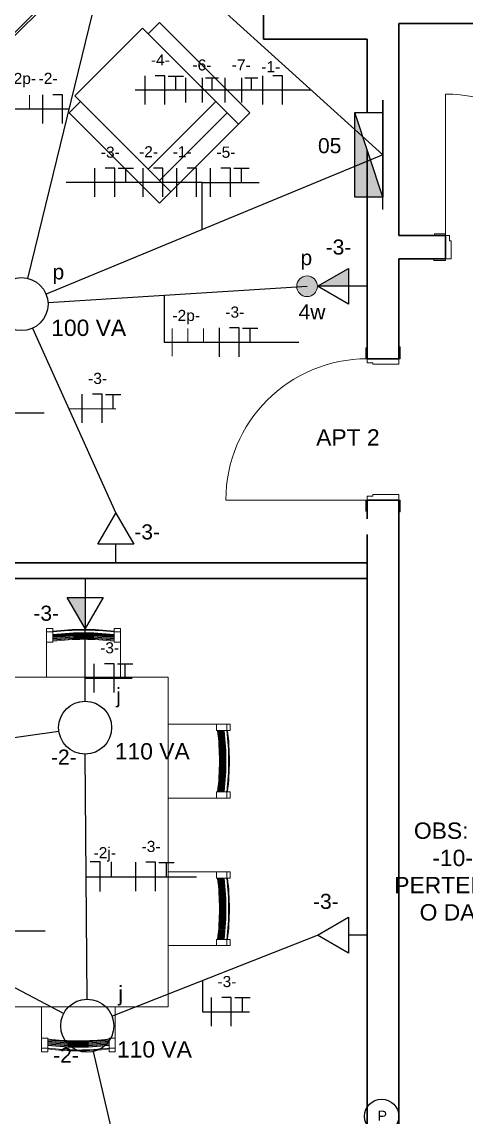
# Model space of a CAD drawing. Header units: metres. Extents: x -182 to 99, y 70 to 117.
# Drawn here: x -1.27 to 1.56, y 90.08 to 97.06 of the extents above; entities that cross this region are included whole.
import ezdxf

# ---------------------------------------------------------------- set-up
doc = ezdxf.new("R2010")
doc.units = ezdxf.units.M
doc.header["$LTSCALE"] = 0.01
for name, color, linetype, lineweight in [('A-DOOR', 1, 'Continuous', 9), ('A-DOOR-FRAM', 1, 'Continuous', 13), ('A-WALL', 2, 'Continuous', 9), ('G-IMPT', 1, 'Continuous', 9), ('I-FURN', 6, 'Continuous', 9)]:
    doc.layers.add(name, color=color, linetype=linetype, lineweight=lineweight)
for name, color, linetype in [('FIAÇÃO', 10, 'Continuous'), ('Força', 7, 'Continuous'), ('Iluminação', 7, 'Continuous'), ('LEGENDA', 7, 'Continuous')]:
    doc.layers.add(name, color=color, linetype=linetype)
doc.styles.add('Arial', font='arial.ttf', dxfattribs={"height": 0.29506})
doc.styles.add('Arial_2', font='arial.ttf', dxfattribs={"height": 0.258177})
doc.dimstyles.new('Diagonal', dxfattribs={"dimscale": 0.3048, "dimtxt": 0.258177, "dimasz": 1.025262, "dimexe": 0.984252, "dimexo": 0.615157, "dimgap": 0.04101, "dimtad": 1, "dimrnd": 0.01, "dimzin": 0, "dimdsep": 46, "dimtxsty": 'Arial_2', "dimblk1": 'OBLIQUE', "dimblk2": 'OBLIQUE', "dimsah": 1, "dimcen": 0.09, "dimse1": 1, "dimse2": 1, "dimazin": 0, "dimtfac": 1, "dimtix": 1, "dimtmove": 0, "dimatfit": 3, "dimfxl": 1, "dimtvp": 1, "dimtfill": 1, "dimtolj": 1, "dimtzin": 0, "dimarcsym": 2})

# ---------------------------------------------------------------- blocks, each defined once
blk = doc.blocks.new('Puerta de 1 hoja - 90 x 210 cm-249323-Nivel 4')
at = {"layer": 'A-DOOR', "lineweight": 13}
blk.add_line((0.7169, -0.1), (0.7169, -1), dxfattribs=at)
blk.add_arc((0.7169, -0.1), 0.9, 180, 270, dxfattribs=at)
at = {"layer": 'A-DOOR-FRAM'}
for p, q in [((-0.2581, 0.11), (-0.1831, 0.11)), ((-0.2581, 0.1), (-0.2581, 0.11)), ((-0.1831, 0.11), (-0.1831, 0.1)), ((-0.1831, 0.1), (-0.1481, 0.1)), ((-0.1481, 0.1), (-0.1481, -0.065)), ((0.6819, -0.065), (0.6819, 0.1)), ((0.6819, 0.1), (0.7169, 0.1)), ((0.7169, 0.1), (0.7169, 0.11)), ((0.7169, 0.11), (0.7919, 0.11)), ((0.7919, 0.11), (0.7919, 0.1)), ((-0.1581, -0.065), (-0.1581, -0.1)), ((-0.1481, -0.065), (-0.1581, -0.065)), ((0.6919, -0.065), (0.6819, -0.065)), ((0.6919, -0.1), (0.6919, -0.065)), ((-0.2531, -0.11), (-0.2531, -0.1)), ((-0.1831, -0.11), (-0.2531, -0.11)), ((-0.1831, -0.1), (-0.1831, -0.11)), ((-0.1581, -0.1), (-0.1831, -0.1)), ((0.7169, -0.1), (0.6919, -0.1)), ((0.7169, -0.11), (0.7169, -0.1)), ((0.7869, -0.11), (0.7169, -0.11)), ((0.7869, -0.1), (0.7869, -0.11))]:
    blk.add_line(p, q, dxfattribs=at)
blk = doc.blocks.new('Puerta de 1 hoja - 90 x 210 cm-542859-Nivel 4')
at = {"layer": 'A-DOOR', "lineweight": 13}
blk.add_line((0.7169, -0.075), (0.7169, -0.975), dxfattribs=at)
blk.add_arc((0.7169, -0.075), 0.9, 180, 270, dxfattribs=at)
at = {"layer": 'A-DOOR-FRAM'}
for p, q in [((-0.2581, 0.085), (-0.1831, 0.085)), ((-0.2581, 0.075), (-0.2581, 0.085)), ((-0.1831, 0.085), (-0.1831, 0.075)), ((-0.1831, 0.075), (-0.1481, 0.075)), ((-0.1481, 0.075), (-0.1481, -0.04)), ((0.6819, -0.04), (0.6819, 0.075)), ((0.6819, 0.075), (0.7169, 0.075)), ((0.7169, 0.075), (0.7169, 0.085)), ((0.7169, 0.085), (0.7919, 0.085)), ((0.7919, 0.085), (0.7919, 0.075)), ((-0.1581, -0.04), (-0.1581, -0.075)), ((-0.1481, -0.04), (-0.1581, -0.04)), ((0.6919, -0.04), (0.6819, -0.04)), ((0.6919, -0.075), (0.6919, -0.04)), ((-0.2531, -0.085), (-0.2531, -0.075)), ((-0.1831, -0.085), (-0.2531, -0.085)), ((-0.1831, -0.075), (-0.1831, -0.085)), ((-0.1581, -0.075), (-0.1831, -0.075)), ((0.7169, -0.075), (0.6919, -0.075)), ((0.7169, -0.085), (0.7169, -0.075)), ((0.7869, -0.085), (0.7169, -0.085)), ((0.7869, -0.075), (0.7869, -0.085))]:
    blk.add_line(p, q, dxfattribs=at)
blk = doc.blocks.new('Table rectangulaire - Plateau en verre - Table rectangulaire - Plateau en verre-212281-Nivel 4')
at = {"layer": 'I-FURN'}
for p, q in [((1.0653, 0.5641), (-1.0347, 0.5641)), ((-1.0347, 0.5641), (-1.0347, -0.4859)), ((1.0653, -0.4859), (1.0653, 0.5641)), ((-1.0347, -0.4859), (1.0653, -0.4859))]:
    blk.add_line(p, q, dxfattribs=at)
blk = doc.blocks.new('MS-Chaise - MS-Chaise-V29-Nivel 4')
at = {"layer": 'I-FURN'}
for p, q in [((0.42, 0.7035), (0.42, 0.7261)), ((0.46, 0.7261), (0.42, 0.7261)), ((0.42, 0.6397), (0.42, 0.7035)), ((0.46, 0.7035), (0.42, 0.7035)), ((0.46, 0.7261), (0.46, 0.7035)), ((0.46, 0.7085), (0.46, 0.7035)), ((0.46, 0.6869), (0.46, 0.7035)), ((0.46, 0.7035), (0.46, 0.6869)), ((0.85, 0.7035), (0.85, 0.7261)), ((0.85, 0.7261), (0.89, 0.7261)), ((0.85, 0.7035), (0.85, 0.7085)), ((0.85, 0.7035), (0.85, 0.6869)), ((0.85, 0.6869), (0.85, 0.7035)), ((0.85, 0.7035), (0.89, 0.7035)), ((0.89, 0.7261), (0.89, 0.7035)), ((0.89, 0.7035), (0.89, 0.6397)), ((0.42, 0.6391), (0.42, 0.6397)), ((0.42, 0.6391), (0.42, 0.3319)), ((0.42, 0.6391), (0.46, 0.6391)), ((0.46, 0.6869), (0.46, 0.6841)), ((0.46, 0.6785), (0.46, 0.6841)), ((0.46, 0.6841), (0.46, 0.6785)), ((0.46, 0.6785), (0.46, 0.6757)), ((0.46, 0.6701), (0.46, 0.6757)), ((0.46, 0.6757), (0.46, 0.6701)), ((0.46, 0.6701), (0.46, 0.6673)), ((0.46, 0.6616), (0.46, 0.6673)), ((0.46, 0.6673), (0.46, 0.6616)), ((0.46, 0.6616), (0.46, 0.6588)), ((0.46, 0.6532), (0.46, 0.6588)), ((0.46, 0.6588), (0.46, 0.6532)), ((0.46, 0.6532), (0.46, 0.6504)), ((0.46, 0.645), (0.46, 0.6504)), ((0.46, 0.6504), (0.46, 0.6397)), ((0.46, 0.6397), (0.46, 0.6391)), ((0.85, 0.6841), (0.85, 0.6869)), ((0.85, 0.6841), (0.85, 0.6785)), ((0.85, 0.6785), (0.85, 0.6841)), ((0.85, 0.6757), (0.85, 0.6785)), ((0.85, 0.6757), (0.85, 0.6701)), ((0.85, 0.6701), (0.85, 0.6757)), ((0.85, 0.6673), (0.85, 0.6701)), ((0.85, 0.6673), (0.85, 0.6616)), ((0.85, 0.6616), (0.85, 0.6673)), ((0.85, 0.6588), (0.85, 0.6616)), ((0.85, 0.6588), (0.85, 0.6532)), ((0.85, 0.6532), (0.85, 0.6588)), ((0.85, 0.6504), (0.85, 0.6532)), ((0.85, 0.6504), (0.85, 0.645)), ((0.85, 0.6397), (0.85, 0.6504)), ((0.85, 0.6391), (0.85, 0.6397)), ((0.85, 0.6391), (0.89, 0.6391)), ((0.89, 0.6397), (0.89, 0.6391)), ((0.89, 0.3319), (0.89, 0.6391))]:
    blk.add_line(p, q, dxfattribs=at)
at = {"layer": 'I-FURN', "flags": 128}
for points in [[(0.46, 0.6869), (0.5899, 0.6976), (0.7201, 0.6976), (0.85, 0.6869)], [(0.85, 0.6841), (0.7201, 0.6948), (0.5899, 0.6948), (0.46, 0.6841)], [(0.46, 0.6785), (0.5899, 0.6891), (0.7201, 0.6891), (0.85, 0.6785)], [(0.85, 0.6757), (0.7201, 0.6863), (0.5899, 0.6863), (0.46, 0.6757)], [(0.46, 0.6701), (0.5899, 0.6807), (0.7201, 0.6807), (0.85, 0.6701)], [(0.85, 0.6673), (0.7201, 0.6779), (0.5899, 0.6779), (0.46, 0.6673)], [(0.46, 0.6616), (0.5899, 0.6723), (0.7201, 0.6723), (0.85, 0.6616)], [(0.85, 0.6588), (0.7201, 0.6695), (0.5899, 0.6695), (0.46, 0.6588)], [(0.46, 0.6532), (0.5899, 0.6638), (0.7201, 0.6638), (0.85, 0.6532)], [(0.85, 0.6504), (0.7201, 0.661), (0.5899, 0.661), (0.46, 0.6504)]]:
    blk.add_lwpolyline(points, dxfattribs=at)
at = {"layer": 'I-FURN'}
for centre, major_axis, start_param, end_param in [((0.655, -0.8779), (1.6139, 0), 1.449673, 1.69192), ((0.655, -0.8779), (1.6089, 0), 1.449295, 1.692298), ((0.655, -0.9365), (1.6089, 0), 1.449295, 1.692298)]:
    blk.add_ellipse(centre, major_axis=major_axis, ratio=0.990268, start_param=start_param, end_param=end_param, dxfattribs=at)
blk = doc.blocks.new('MS-Chaise - MS-Chaise-V32-Nivel 4')
at = {"layer": 'I-FURN'}
for p, q in [((0.42, 0.7035), (0.42, 0.7261)), ((0.46, 0.7261), (0.42, 0.7261)), ((0.42, 0.6397), (0.42, 0.7035)), ((0.46, 0.7035), (0.42, 0.7035)), ((0.46, 0.7261), (0.46, 0.7035)), ((0.46, 0.7085), (0.46, 0.7035)), ((0.46, 0.6869), (0.46, 0.7035)), ((0.46, 0.7035), (0.46, 0.6869)), ((0.85, 0.7035), (0.85, 0.7261)), ((0.85, 0.7261), (0.89, 0.7261)), ((0.85, 0.7035), (0.85, 0.7085)), ((0.85, 0.7035), (0.85, 0.6869)), ((0.85, 0.6869), (0.85, 0.7035)), ((0.85, 0.7035), (0.89, 0.7035)), ((0.89, 0.7261), (0.89, 0.7035)), ((0.89, 0.7035), (0.89, 0.6397)), ((0.42, 0.6391), (0.42, 0.6397)), ((0.42, 0.6391), (0.42, 0.4406)), ((0.42, 0.6391), (0.46, 0.6391)), ((0.46, 0.6869), (0.46, 0.6841)), ((0.46, 0.6785), (0.46, 0.6841)), ((0.46, 0.6841), (0.46, 0.6785)), ((0.46, 0.6785), (0.46, 0.6757)), ((0.46, 0.6701), (0.46, 0.6757)), ((0.46, 0.6757), (0.46, 0.6701)), ((0.46, 0.6701), (0.46, 0.6673)), ((0.46, 0.6616), (0.46, 0.6673)), ((0.46, 0.6673), (0.46, 0.6616)), ((0.46, 0.6616), (0.46, 0.6588)), ((0.46, 0.6532), (0.46, 0.6588)), ((0.46, 0.6588), (0.46, 0.6532)), ((0.46, 0.6532), (0.46, 0.6504)), ((0.46, 0.645), (0.46, 0.6504)), ((0.46, 0.6504), (0.46, 0.6397)), ((0.46, 0.6397), (0.46, 0.6391)), ((0.85, 0.6841), (0.85, 0.6869)), ((0.85, 0.6841), (0.85, 0.6785)), ((0.85, 0.6785), (0.85, 0.6841)), ((0.85, 0.6757), (0.85, 0.6785)), ((0.85, 0.6757), (0.85, 0.6701)), ((0.85, 0.6701), (0.85, 0.6757)), ((0.85, 0.6673), (0.85, 0.6701)), ((0.85, 0.6673), (0.85, 0.6616)), ((0.85, 0.6616), (0.85, 0.6673)), ((0.85, 0.6588), (0.85, 0.6616)), ((0.85, 0.6588), (0.85, 0.6532)), ((0.85, 0.6532), (0.85, 0.6588)), ((0.85, 0.6504), (0.85, 0.6532)), ((0.85, 0.6504), (0.85, 0.645)), ((0.85, 0.6397), (0.85, 0.6504)), ((0.85, 0.6391), (0.85, 0.6397)), ((0.85, 0.6391), (0.89, 0.6391)), ((0.89, 0.6397), (0.89, 0.6391)), ((0.89, 0.4406), (0.89, 0.6391))]:
    blk.add_line(p, q, dxfattribs=at)
at = {"layer": 'I-FURN', "flags": 128}
for points in [[(0.46, 0.6869), (0.5899, 0.6976), (0.7201, 0.6976), (0.85, 0.6869)], [(0.85, 0.6841), (0.7201, 0.6948), (0.5899, 0.6948), (0.46, 0.6841)], [(0.46, 0.6785), (0.5899, 0.6891), (0.7201, 0.6891), (0.85, 0.6785)], [(0.85, 0.6757), (0.7201, 0.6863), (0.5899, 0.6863), (0.46, 0.6757)], [(0.46, 0.6701), (0.5899, 0.6807), (0.7201, 0.6807), (0.85, 0.6701)], [(0.85, 0.6673), (0.7201, 0.6779), (0.5899, 0.6779), (0.46, 0.6673)], [(0.46, 0.6616), (0.5899, 0.6723), (0.7201, 0.6723), (0.85, 0.6616)], [(0.85, 0.6588), (0.7201, 0.6695), (0.5899, 0.6695), (0.46, 0.6588)], [(0.46, 0.6532), (0.5899, 0.6638), (0.7201, 0.6638), (0.85, 0.6532)], [(0.85, 0.6504), (0.7201, 0.661), (0.5899, 0.661), (0.46, 0.6504)]]:
    blk.add_lwpolyline(points, dxfattribs=at)
at = {"layer": 'I-FURN'}
for centre, major_axis, start_param, end_param in [((0.655, -0.8779), (1.6139, 0), 1.449673, 1.69192), ((0.655, -0.8779), (1.6089, 0), 1.449295, 1.692298), ((0.655, -0.9365), (1.6089, 0), 1.449295, 1.692298)]:
    blk.add_ellipse(centre, major_axis=major_axis, ratio=0.990268, start_param=start_param, end_param=end_param, dxfattribs=at)
blk = doc.blocks.new('MS-Chaise - MS-Chaise-V3-Nivel 4')
at = {"layer": 'I-FURN'}
for p, q in [((0.42, -0.4161), (0.42, -0.6391)), ((0.89, -0.6391), (0.89, -0.4161)), ((0.46, -0.6391), (0.42, -0.6391)), ((0.42, -0.6397), (0.42, -0.6391)), ((0.42, -0.7035), (0.42, -0.6397)), ((0.46, -0.6391), (0.46, -0.6397)), ((0.46, -0.6397), (0.46, -0.6504)), ((0.46, -0.6504), (0.46, -0.645)), ((0.46, -0.6504), (0.46, -0.6532)), ((0.46, -0.6588), (0.46, -0.6532)), ((0.46, -0.6532), (0.46, -0.6588)), ((0.46, -0.6588), (0.46, -0.6616)), ((0.46, -0.6673), (0.46, -0.6616)), ((0.46, -0.6616), (0.46, -0.6673)), ((0.46, -0.6673), (0.46, -0.6701)), ((0.46, -0.6757), (0.46, -0.6701)), ((0.46, -0.6701), (0.46, -0.6757)), ((0.46, -0.6757), (0.46, -0.6785)), ((0.46, -0.6841), (0.46, -0.6785)), ((0.46, -0.6785), (0.46, -0.6841)), ((0.46, -0.6841), (0.46, -0.6869)), ((0.46, -0.7035), (0.46, -0.6869)), ((0.46, -0.6869), (0.46, -0.7035)), ((0.89, -0.6391), (0.85, -0.6391)), ((0.85, -0.6397), (0.85, -0.6391)), ((0.85, -0.6504), (0.85, -0.6397)), ((0.85, -0.645), (0.85, -0.6504)), ((0.85, -0.6532), (0.85, -0.6504)), ((0.85, -0.6532), (0.85, -0.6588)), ((0.85, -0.6588), (0.85, -0.6532)), ((0.85, -0.6616), (0.85, -0.6588)), ((0.85, -0.6616), (0.85, -0.6673)), ((0.85, -0.6673), (0.85, -0.6616)), ((0.85, -0.6701), (0.85, -0.6673)), ((0.85, -0.6701), (0.85, -0.6757)), ((0.85, -0.6757), (0.85, -0.6701)), ((0.85, -0.6785), (0.85, -0.6757)), ((0.85, -0.6785), (0.85, -0.6841)), ((0.85, -0.6841), (0.85, -0.6785)), ((0.85, -0.6869), (0.85, -0.6841)), ((0.85, -0.6869), (0.85, -0.7035)), ((0.85, -0.7035), (0.85, -0.6869)), ((0.89, -0.6391), (0.89, -0.6397)), ((0.89, -0.6397), (0.89, -0.7035)), ((0.42, -0.7261), (0.42, -0.7035)), ((0.42, -0.7035), (0.46, -0.7035)), ((0.42, -0.7261), (0.46, -0.7261)), ((0.46, -0.7035), (0.46, -0.7085)), ((0.46, -0.7035), (0.46, -0.7261)), ((0.85, -0.7085), (0.85, -0.7035)), ((0.85, -0.7261), (0.85, -0.7035)), ((0.89, -0.7035), (0.85, -0.7035)), ((0.89, -0.7261), (0.85, -0.7261)), ((0.89, -0.7035), (0.89, -0.7261))]:
    blk.add_line(p, q, dxfattribs=at)
at = {"layer": 'I-FURN', "flags": 128}
for points in [[(0.46, -0.6504), (0.5899, -0.661), (0.7201, -0.661), (0.85, -0.6504)], [(0.85, -0.6532), (0.7201, -0.6638), (0.5899, -0.6638), (0.46, -0.6532)], [(0.46, -0.6588), (0.5899, -0.6695), (0.7201, -0.6695), (0.85, -0.6588)], [(0.85, -0.6616), (0.7201, -0.6723), (0.5899, -0.6723), (0.46, -0.6616)], [(0.46, -0.6673), (0.5899, -0.6779), (0.7201, -0.6779), (0.85, -0.6673)], [(0.85, -0.6701), (0.7201, -0.6807), (0.5899, -0.6807), (0.46, -0.6701)], [(0.46, -0.6757), (0.5899, -0.6863), (0.7201, -0.6863), (0.85, -0.6757)], [(0.85, -0.6785), (0.7201, -0.6891), (0.5899, -0.6891), (0.46, -0.6785)], [(0.46, -0.6841), (0.5899, -0.6948), (0.7201, -0.6948), (0.85, -0.6841)], [(0.85, -0.6869), (0.7201, -0.6976), (0.5899, -0.6976), (0.46, -0.6869)]]:
    blk.add_lwpolyline(points, dxfattribs=at)
at = {"layer": 'I-FURN'}
for centre, major_axis, start_param, end_param in [((0.655, 0.9365), (1.6089, 0), 4.590887, 4.833891), ((0.655, 0.8779), (1.6089, 0), 4.590887, 4.833891), ((0.655, 0.8779), (1.6139, 0), 4.591266, 4.833512)]:
    blk.add_ellipse(centre, major_axis=major_axis, ratio=0.990268, start_param=start_param, end_param=end_param, dxfattribs=at)
blk = doc.blocks.new('Table basse - Verre - Table basse - Verre 2-492931-Nivel 4')
at = {"layer": 'I-FURN'}
for p, q in [((0.3393, 0.2409), (-0.3087, 0.2409)), ((0.3353, 0.2259), (-0.3047, 0.2259)), ((-0.3497, 0.1999), (-0.3497, -0.2781)), ((-0.3347, 0.1959), (-0.3347, -0.2741)), ((0.3653, -0.2741), (0.3653, 0.1959)), ((0.3803, -0.2781), (0.3803, 0.1999)), ((-0.3087, -0.3191), (0.3393, -0.3191)), ((-0.3047, -0.3041), (0.3353, -0.3041))]:
    blk.add_line(p, q, dxfattribs=at)
for centre, start, end in [((-0.3347, 0.2259), 0, 180), ((-0.3347, 0.2259), 180, 360), ((0.3653, 0.2259), 0, 180), ((0.3653, 0.2259), 180, 360), ((-0.3347, -0.3041), 0, 180), ((0.3653, -0.3041), 0, 180), ((-0.3347, -0.3041), 180, 360), ((0.3653, -0.3041), 180, 360)]:
    blk.add_arc(centre, 0.03, start, end, dxfattribs=at)
for points, knots in [([(-0.3047, 0.2259), (-0.3047, 0.227), (-0.3048, 0.2293), (-0.3056, 0.2336), (-0.3067, 0.2369), (-0.3076, 0.2388), (-0.308, 0.2396), (-0.3082, 0.24), (-0.3084, 0.2403), (-0.3085, 0.2405), (-0.3085, 0.2405)], [0, 0, 0, 0, 0.1428571, 0.2857143, 0.5714286, 0.6785714, 0.7321429, 0.7857143, 0.8392857, 0.8571429, 0.8571429, 0.8571429, 0.8571429]), ([(0.3391, 0.2405), (0.339, 0.2402), (0.3386, 0.2395), (0.3377, 0.2377), (0.3367, 0.2349), (0.3356, 0.231), (0.3353, 0.2276), (0.3353, 0.2259)], [0.1428571, 0.1428571, 0.1428571, 0.1428571, 0.2857143, 0.4285714, 0.5714286, 0.7857143, 1, 1, 1, 1]), ([(-0.3488, 0.1994), (-0.3485, 0.1992), (-0.3477, 0.1988), (-0.3457, 0.1979), (-0.3431, 0.197), (-0.3399, 0.1963), (-0.3376, 0.196), (-0.3362, 0.1959), (-0.3356, 0.1959)], [0.1111111, 0.1111111, 0.1111111, 0.1111111, 0.1666667, 0.2222222, 0.3333333, 0.3888889, 0.4444444, 0.4813841, 0.4813841, 0.4813841, 0.4813841]), ([(0.3662, 0.1959), (0.3672, 0.1959), (0.3693, 0.1961), (0.3719, 0.1966), (0.3737, 0.1971), (0.375, 0.1975), (0.3762, 0.1979), (0.3776, 0.1985), (0.3787, 0.199), (0.3792, 0.1993), (0.3794, 0.1994)], [0.5186863, 0.5186863, 0.5186863, 0.5186863, 0.5833333, 0.6527778, 0.6875, 0.7222222, 0.7569444, 0.7916667, 0.8611111, 0.8888889, 0.8888889, 0.8888889, 0.8888889]), ([(-0.3356, -0.2741), (-0.3366, -0.2742), (-0.3387, -0.2743), (-0.3412, -0.2748), (-0.3431, -0.2753), (-0.3444, -0.2757), (-0.3456, -0.2762), (-0.3469, -0.2767), (-0.348, -0.2773), (-0.3486, -0.2776), (-0.3488, -0.2776)], [0.5186159, 0.5186159, 0.5186159, 0.5186159, 0.5833333, 0.6527778, 0.6875, 0.7222222, 0.7569444, 0.7916667, 0.8611111, 0.8888889, 0.8888889, 0.8888889, 0.8888889]), ([(0.3794, -0.2776), (0.3791, -0.2775), (0.3783, -0.2771), (0.3764, -0.2762), (0.3737, -0.2753), (0.3705, -0.2746), (0.3683, -0.2742), (0.3668, -0.2742), (0.3662, -0.2741)], [0.1111111, 0.1111111, 0.1111111, 0.1111111, 0.1666667, 0.2222222, 0.3333333, 0.3888889, 0.4444444, 0.4813137, 0.4813137, 0.4813137, 0.4813137]), ([(-0.3085, -0.3187), (-0.3083, -0.3185), (-0.3079, -0.3177), (-0.3071, -0.3159), (-0.306, -0.3132), (-0.305, -0.3093), (-0.3047, -0.3059), (-0.3047, -0.3041)], [0.1428571, 0.1428571, 0.1428571, 0.1428571, 0.2857143, 0.4285714, 0.5714286, 0.7857143, 1, 1, 1, 1]), ([(0.3353, -0.3041), (0.3353, -0.3053), (0.3355, -0.3075), (0.3362, -0.3118), (0.3373, -0.3151), (0.3382, -0.3171), (0.3386, -0.3178), (0.3389, -0.3183), (0.339, -0.3186), (0.3391, -0.3187), (0.3391, -0.3187)], [0, 0, 0, 0, 0.1428571, 0.2857143, 0.5714286, 0.6785714, 0.7321429, 0.7857143, 0.8392857, 0.8571429, 0.8571429, 0.8571429, 0.8571429])]:
    blk.add_open_spline(points, degree=3, knots=knots, dxfattribs=at)
blk = doc.blocks.new('Couch01 - 12ZCOU01_dwg-205772-Nivel 4')
at = {"layer": 'G-IMPT'}
for p, q in [((0, 0.3048), (0, 0.4064)), ((0, 0.4064), (0.8128, 0.4064)), ((0, 0.4064), (0, 0.3048)), ((0, 0.4064), (0.8128, 0.4064)), ((0.8128, 0.3048), (0.8128, 0.4064)), ((0.8128, 0.4064), (0.8128, 0.3048)), ((0, -0.3048), (0, 0.3048)), ((0, 0.3048), (0.1016, 0.3048)), ((0, -0.3048), (0, 0.3048)), ((0.1016, 0.3048), (0, 0.3048)), ((0.1016, -0.3048), (0.1016, 0.3048)), ((0.1016, -0.3048), (0.1016, 0.3048)), ((0.1016, 0.3048), (0.1577, 0.3048)), ((0.1016, 0.3048), (0.1577, 0.3048)), ((0.1577, 0.3048), (0.8128, 0.3048)), ((0.8128, 0.3048), (0.1577, 0.3048)), ((0.2032, 0.3048), (0.2032, -0.3048)), ((0.2032, -0.3048), (0.2032, 0.3048)), ((0.8128, 0.3048), (0.8636, 0.3048)), ((0.8128, 0.3048), (0.8636, 0.3048)), ((0.8636, 0.3048), (0.8636, -0.3048)), ((0.8636, 0.3048), (0.8636, -0.3048)), ((0, -0.3048), (0, -0.4064)), ((0, -0.3048), (0.1016, -0.3048)), ((0, -0.3048), (0, -0.4064)), ((0, -0.3048), (0.1016, -0.3048)), ((0.1016, -0.3048), (0.1577, -0.3048)), ((0.1016, -0.3048), (0.1577, -0.3048)), ((0.8128, -0.3048), (0.1577, -0.3048)), ((0.8128, -0.3048), (0.1577, -0.3048)), ((0.8128, -0.3048), (0.8128, -0.4064)), ((0.8128, -0.3048), (0.8636, -0.3048)), ((0.8128, -0.3048), (0.8128, -0.4064)), ((0.8128, -0.3048), (0.8636, -0.3048)), ((0.8128, -0.4064), (0, -0.4064)), ((0, -0.4064), (0.8128, -0.4064))]:
    blk.add_line(p, q, dxfattribs=at)
blk = doc.blocks.new('Couch01 - Couch01-492932-Nivel 4')
at = {"extrusion": (0, 0, -1), "zscale": -1, "rotation": 180}
blk.add_blockref('Couch01 - 12ZCOU01_dwg-205772-Nivel 4', (0, 0), dxfattribs=at)
blk = doc.blocks.new('_Oblique')
at = {"color": 0, "linetype": 'ByBlock', "lineweight": -2}
blk.add_line((-0.5, -0.5), (0.5, 0.5), dxfattribs=at)
blk = doc.blocks.new('*D473')
at = {"color": 0, "lineweight": -2, "transparency": 16777216}
blk.add_line((17.086, 110.44), (17.086, 81.2458), dxfattribs=at)
at = {"layer": 'Defpoints', "color": 0, "transparency": 16777216}
for p in [(8.3862, 110.44), (-2.4818, 81.2458), (17.086, 81.2458)]:
    blk.add_point(p, dxfattribs=at)
at = {"color": 0, "lineweight": -2, "transparency": 16777216, "xscale": 0.3124999999999999, "yscale": 0.3124999999999999, "zscale": 0.3124999999999999}
for p, rotation in [((17.086, 110.44), 90), ((17.086, 81.2458), 270)]:
    blk.add_blockref('_Oblique', p, dxfattribs=dict(at, rotation=rotation))
at = {"color": 0, "transparency": 16777216, "insert": (16.9417, 95.8429), "char_height": 0.25818, "attachment_point": 5, "rotation": 90, "style": 'Arial_2', "bg_fill": 3, "box_fill_scale": 1.1, "bg_fill_color": 256, "bg_fill_true_color": 13158600, "bg_fill_transparency": 0}
blk.add_mtext('\\A1;29.19', dxfattribs=at)
blk = doc.blocks.new('RN')
at = {"layer": 'FIAÇÃO', "color": 18, "true_color": 0x000000}
blk.add_line((2653.24, 1365.51), (2653.24, 1375.92), dxfattribs=at)
at = {"layer": 'FIAÇÃO', "color": 5}
blk.add_lwpolyline([(2645.19, 1355.09), (2645.19, 1375.92), (2638.25, 1375.92)], dxfattribs=at)
blk = doc.blocks.new('F-N')
at = {"layer": 'FIAÇÃO'}
blk.add_line((2561.97, 1254.62), (2561.97, 1275.44), dxfattribs=at)
at = {"layer": 'FIAÇÃO', "color": 5}
blk.add_lwpolyline([(2576.26, 1254.62), (2576.26, 1275.44), (2569.32, 1275.44)], dxfattribs=at)
blk = doc.blocks.new('F-N-T')
at = {"layer": 'FIAÇÃO', "color": 1}
blk.add_line((2561.97, 1284.08), (2561.97, 1304.9), dxfattribs=at)
at = {"layer": 'FIAÇÃO', "color": 3}
blk.add_line((2584.31, 1294.33), (2584.31, 1304.75), dxfattribs=at)
at = {"layer": 'FIAÇÃO', "color": 5}
blk.add_lwpolyline([(2576.26, 1284.08), (2576.26, 1304.9), (2569.32, 1304.9)], dxfattribs=at)
at = {"layer": 'FIAÇÃO', "color": 3}
blk.add_lwpolyline([(2578.75, 1304.75), (2584.31, 1304.75), (2589.86, 1304.75)], dxfattribs=at)
blk = doc.blocks.new('F-F')
at = {"layer": 'FIAÇÃO'}
for p, q in [((2561.97, 1222.26), (2561.97, 1243.08)), ((2576.26, 1222.26), (2576.26, 1243.08))]:
    blk.add_line(p, q, dxfattribs=at)
at = {"layer": 'FIAÇÃO', "color": 3}
blk.add_line((2584.31, 1232.67), (2584.31, 1243.08), dxfattribs=at)
blk.add_lwpolyline([(2578.75, 1243.08), (2584.31, 1243.08), (2589.86, 1243.08)], dxfattribs=at)

msp = doc.modelspace()

# ---------------------------------------------------------------- linework, layer by layer
at = {"layer": 'A-WALL', "color": 7, "lineweight": 35}
for p, q in [((0.2671, 98.8359), (0.2671, 96.9459)), ((1.1271, 95.6959), (1.1271, 97.0459)), ((1.1271, 97.0459), (2.9771, 97.0459)), ((0.2671, 96.9459), (0.9271, 96.9459)), ((0.9271, 96.9459), (0.9271, 96.4781)), ((0.9271, 96.2386), (0.9271, 94.9103)), ((1.4257, 95.6959), (1.1271, 95.6959)), ((1.4257, 95.5459), (1.4257, 95.6959)), ((1.1271, 94.9103), (1.1271, 95.5459)), ((1.1271, 95.5459), (1.4257, 95.5459)), ((0.9271, 94.9103), (1.1271, 94.9103)), ((1.1271, 94.0103), (0.9271, 94.0103)), ((0.9271, 94.0103), (0.9271, 93.8903)), ((1.1271, 88.6903), (1.1271, 94.0103)), ((0.9271, 93.7903), (0.9271, 88.6903)), ((0.9271, 93.6103), (-2.2729, 93.6103)), ((-2.6636, 93.5103), (0.9271, 93.5103))]:
    msp.add_line(p, q, dxfattribs=at)

# ---------------------------------------------------------------- block references
at = {"layer": 'A-DOOR'}
for name, p, rotation in [('Puerta de 1 hoja - 90 x 210 cm-542859-Nivel 4', (2.1426, 95.6209), 180), ('Puerta de 1 hoja - 90 x 210 cm-249323-Nivel 4', (1.0271, 94.7272), 269.9999999999999)]:
    msp.add_blockref(name, p, dxfattribs=dict(at, rotation=rotation))
at = {"layer": 'I-FURN'}
for name, p, rotation in [('Table basse - Verre - Table basse - Verre 2-492931-Nivel 4', (-1.3813, 97.3529), 44.99999999999864), ('Couch01 - Couch01-492932-Nivel 4', (-0.1079, 96.1894), 134.9999999999984), ('MS-Chaise - MS-Chaise-V3-Nivel 4', (-0.223, 92.467), 180), ('Table rectangulaire - Plateau en verre - Table rectangulaire - Plateau en verre-212281-Nivel 4', (-0.9036, 91.8484), 269.9999999999998), ('MS-Chaise - MS-Chaise-V29-Nivel 4', (-0.6706, 93.0031), 269.9999999999998), ('MS-Chaise - MS-Chaise-V29-Nivel 4', (-0.6706, 92.0631), 269.9999999999998), ('MS-Chaise - MS-Chaise-V32-Nivel 4', (-0.2561, 91.2237), 180)]:
    msp.add_blockref(name, p, dxfattribs=dict(at, rotation=rotation))

# ---------------------------------------------------------------- next in the draw order: dimensions: what is measured, and where the dimension line sits
at = {"color": 1}
dim = msp.add_linear_dim(base=(17.086, 81.2458), p1=(8.3862, 110.44), p2=(-2.4818, 81.2458), angle=90, dimstyle='Diagonal', override={"dimpost": '<>'}, dxfattribs=at)
dim.commit()
dim.dimension.update_dxf_attribs({"geometry": '*D473', "text_midpoint": (16.9417, 95.8429)})

# ---------------------------------------------------------------- next in the draw order: hatches: boundary and pattern name
at = {"layer": 'Iluminação'}
h = msp.add_hatch(color=256, dxfattribs=at)
h.set_gradient(color1=(255, 255, 255), tint=1)
h.paths.add_polyline_path([(0.6095, 95.3718, 1), (0.4779, 95.3718, 1)])
h.paths.add_polyline_path([(-2.6155, 95.8851, 0.418751), (-2.6823, 95.8193, 0.420008), (-2.6152, 95.7535)])
h.paths.add_polyline_path([(-2.472, 99.7525, 1), (-2.6037, 99.7525, 1)])
h.paths.add_polyline_path([(-3.7955, 99.8183), (-3.7955, 100.0161), (-3.9097, 100.0161)])
for points in [[(0.6095, 95.3718), (0.8073, 95.3718), (0.8073, 95.486)], [(-0.8682, 93.1927), (-0.8682, 93.3904), (-0.9824, 93.3904)]]:
    msp.add_hatch(color=256, dxfattribs=at).paths.add_polyline_path(points)
at = {"layer": 'LEGENDA'}
msp.add_hatch(color=256, dxfattribs=at).paths.add_polyline_path([(1.0271, 95.9387), (0.8473, 96.4781), (0.8473, 95.9387)])

# ---------------------------------------------------------------- next in the draw order: linework, layer by layer
at = {"layer": 'FIAÇÃO', "color": 18, "lineweight": 20, "true_color": 0x000000}
for p, q in [((-1.2217, 96.5008), (-1.2217, 96.5893)), ((-0.2154, 95.0138), (-0.2154, 95.1022)), ((-0.1154, 95.0138), (-0.1154, 95.1022))]:
    msp.add_line(p, q, dxfattribs=at)
at = {"layer": 'FIAÇÃO', "color": 0, "ltscale": 0.5}
for p, q in [((-0.6229, 96.0333), (-0.9884, 96.0333)), ((-0.8682, 92.73), (-0.8682, 93.1927)), ((-0.8682, 92.877), (-0.5682, 92.877)), ((-1.0353, 92.5377), (-2.3459, 92.3531)), ((-0.3613, 91.6121), (-0.1598, 91.6121)), ((-0.6974, 90.7249), (0.6095, 91.2403)), ((-0.1224, 90.9516), (-0.1224, 90.7516)), ((-0.1224, 90.7516), (0.1776, 90.7516))]:
    msp.add_line(p, q, dxfattribs=at)
at = {"layer": 'FIAÇÃO', "lineweight": 20}
msp.add_line((-0.3154, 94.9266), (-0.3154, 95.1034), dxfattribs=at)
at = {"layer": 'Força', "color": 0, "ltscale": 0.5}
for p, q in [((1.027, 96.2084), (-0.5416, 97.6301)), ((-0.4504, 96.6209), (-0.5504, 96.6209)), ((-0.3281, 96.6209), (-0.4504, 96.6209)), ((-0.2281, 96.6209), (-0.3281, 96.6209)), ((0.5719, 96.6209), (-0.2281, 96.6209)), ((-0.1229, 96.0333), (0.2388, 96.0333)), ((-1.2035, 95.1043), (-0.6729, 93.9279)), ((0.1354, 95.015), (0.492, 95.015)), ((-0.9729, 94.5931), (-0.6729, 94.5921)), ((-1.5729, 94.5657), (-1.1288, 94.5657))]:
    msp.add_line(p, q, dxfattribs=at)
at = {"layer": 'Iluminação', "color": 0, "ltscale": 0.5}
for p, q in [((-1.2329, 95.4221), (-0.7066, 97.5795)), ((-0.9697, 96.5008), (-1.5558, 96.5008)), ((1.0271, 96.2084), (-1.1169, 95.3226)), ((-0.1229, 96.0333), (-0.6229, 96.0333)), ((-0.1229, 95.7333), (-0.1229, 96.0333)), ((-1.1044, 95.2687), (0.5437, 95.3718)), ((-0.3646, 95.315), (-0.3646, 95.115)), ((-0.3646, 95.115), (-0.3646, 95.015)), ((-0.3646, 95.015), (0.1354, 95.015)), ((-0.8556, 90.8317), (-0.867, 92.3925)), ((-0.8613, 91.6121), (-0.3613, 91.6121)), ((-2.3339, 91.4423), (-1.0037, 90.7416)), ((-1.6232, 91.268), (-1.1232, 91.268)), ((-0.2716, 88.1893), (-0.8157, 90.4987))]:
    msp.add_line(p, q, dxfattribs=at)
at = {"layer": 'Iluminação'}
for p, q in [((0.9271, 95.3718), (0.6095, 95.3718)), ((-0.6729, 93.6103), (-0.6729, 93.7302)), ((-0.8682, 93.5103), (-0.8682, 93.1927)), ((0.9271, 91.2403), (0.8073, 91.2403))]:
    msp.add_line(p, q, dxfattribs=at)
for points in [[(0.8073, 95.2576), (0.6095, 95.3718), (0.8073, 95.486)], [(-0.7871, 93.7302), (-0.6729, 93.9279), (-0.5587, 93.7302)], [(-0.754, 93.3904), (-0.8682, 93.1927), (-0.9824, 93.3904)], [(0.8073, 91.1261), (0.6095, 91.2403), (0.8073, 91.3545)]]:
    msp.add_lwpolyline(points, close=True, dxfattribs=at)
for centre in [(-1.2729, 95.2582), (-0.8682, 92.5612), (-0.8544, 90.663)]:
    msp.add_circle(centre, 0.1688, dxfattribs=at)
at = {"layer": 'Iluminação', "lineweight": 20}
msp.add_circle((0.5437, 95.3718), 0.0658, dxfattribs=at)
at = {"layer": 'LEGENDA'}
msp.add_line((1.0271, 95.9387), (0.8473, 96.4781), dxfattribs=at)
at = {"layer": 'LEGENDA', "color": 0, "ltscale": 0.5}
for p, q in [((1.027, 96.2635), (1.0271, 96.2635)), ((0.9271, 96.2084), (0.9372, 96.2084)), ((1.027, 96.2084), (1.0271, 96.2084))]:
    msp.add_line(p, q, dxfattribs=at)
at = {"layer": 'LEGENDA'}
msp.add_lwpolyline([(1.0271, 95.8599), (1.027, 96.5573), (1.0271, 96.4781), (1.0271, 95.9387), (0.8473, 95.9387), (0.8473, 96.4781), (1.0271, 96.4781)], dxfattribs=at)
msp.add_circle((1.0184, 90.0866), 0.1087, dxfattribs=at)

# ---------------------------------------------------------------- next in the draw order: block references
at = {"layer": 'FIAÇÃO', "lineweight": 20, "xscale": 0.008784106945095342, "yscale": 0.008784106945095342, "zscale": 0.008784106945095342}
for name, p in [('F-N-T', (-22.9916, 85.2499)), ('F-N', (-22.2428, 85.5087)), ('F-N', (-23.6422, 85.3886)), ('F-N-T', (-23.3103, 84.6623)), ('F-N', (-23.0031, 84.9211)), ('F-N', (-22.789, 84.9211)), ('F-N-T', (-22.5744, 84.6623)), ('F-N-T', (-22.5181, 83.644)), ('F-N-T', (-23.391, 83.2218)), ('F-N-T', (-23.3145, 81.506)), ('F-N-T', (-23.0509, 80.2412)), ('F-N-T', (-22.5682, 79.3807))]:
    msp.add_blockref(name, p, dxfattribs=at)
at = {"layer": 'FIAÇÃO', "lineweight": 20, "xscale": 0.007500000000000001, "yscale": 0.007500000000000001, "zscale": 0.007500000000000001, "rotation": 359.9548737758172}
for p in [(-19.4501, 87.391), (-19.2002, 87.391)]:
    msp.add_blockref('F-F', p, dxfattribs=at)
at = {"layer": 'FIAÇÃO', "xscale": 0.009000000000000001, "yscale": 0.009000000000000001, "zscale": 0.009000000000000001}
msp.add_blockref('RN', (-24.58, 79.3226), dxfattribs=at)

# ---------------------------------------------------------------- next in the draw order: texts
at = {"layer": 'FIAÇÃO', "lineweight": 20, "style": 'Arial'}
for s, p in [('-4-', (-0.4498, 96.7782)), ('-1-', (0.2529, 96.7349)), ('-2p-', (-1.3561, 96.66)), ('-2-', (-1.1642, 96.6609)), ('-3-', (-0.7685, 96.1906)), ('-2-', (-0.5251, 96.1934)), ('-1-', (-0.311, 96.1934)), ('-5-', (-0.0325, 96.1906)), ('-2p-', (-0.3129, 95.1509)), ('-3-', (0.0237, 95.1723)), ('-3-', (-0.8492, 94.7501)), ('-3-', (-0.7727, 93.0343)), ('-2j-', (-0.8146, 91.7295)), ('-3-', (-0.5091, 91.7694)), ('-3-', (-0.0264, 90.9089))]:
    msp.add_text(s, height=0.07075, dxfattribs=at).set_placement(p)
for s, p in [('-6-', (-0.1862, 96.7474)), ('-7-', (0.0637, 96.7474))]:
    msp.add_text(s, height=0.07075, rotation=358.76751, dxfattribs=at).set_placement(p)
at = {"layer": 'Iluminação', "lineweight": 20, "style": 'Arial'}
for s, height, p in [('05', 0.09589, (0.6134, 96.2196)), ('-3-', 0.09589, (0.6621, 95.5739)), ('p', 0.0959, (0.5023, 95.5063)), ('p', 0.0959, (-1.0755, 95.4156)), ('4w', 0.09589, (0.4899, 95.1607)), ('-3-', 0.09589, (-0.5554, 93.7599)), ('-3-', 0.09589, (-1.1976, 93.2421)), ('j', 0.0959, (-0.6708, 92.7187)), ('-2-', 0.09589, (-1.0859, 92.3258)), ('-3-', 0.09589, (0.5818, 91.407)), ('j', 0.0959, (-0.657, 90.8204)), ('-2-', 0.09589, (-1.072, 90.4276))]:
    msp.add_text(s, height=height, dxfattribs=at).set_placement(p)
at = {"layer": 'Iluminação', "lineweight": 20, "char_height": 0.104025, "width": 0.595396, "attachment_point": 8, "style": 'Arial'}
for s, insert in [('{\\H0.0275x;\\P\\P}100 VA', (-0.8456, 95.054)), ('{\\H0.0275x;\\P\\P}APT 2', (0.8039, 94.3574)), ('{\\H0.0275x;\\P\\P}110 VA', (-0.441, 92.357)), ('{\\H0.0275x;\\P\\P}110 VA', (-0.4271, 90.4588))]:
    msp.add_mtext(s, dxfattribs=dict(at, insert=insert))
at = {"layer": 'Iluminação', "color": 7, "ltscale": 0.5, "true_color": 0xffffff, "insert": (1.9788, 91.3315), "char_height": 0.104025, "width": 1.769946, "attachment_point": 8, "style": 'Arial'}
msp.add_mtext('{\\H0.0275x;\\P\\P}OBS: ESTE CIRCUITO -10- E -3- DO HALL PERTENCE OUTRO QDC, O DA ÁREA COMUM.', dxfattribs=at)
at = {"layer": 'LEGENDA', "lineweight": 20, "insert": (1.023, 90.0575), "char_height": 0.064436, "width": 0.400106, "attachment_point": 8, "style": 'Arial'}
msp.add_mtext('{\\H0.0275x;\\P\\P}P', dxfattribs=at)

doc.saveas('drawing.dxf')
